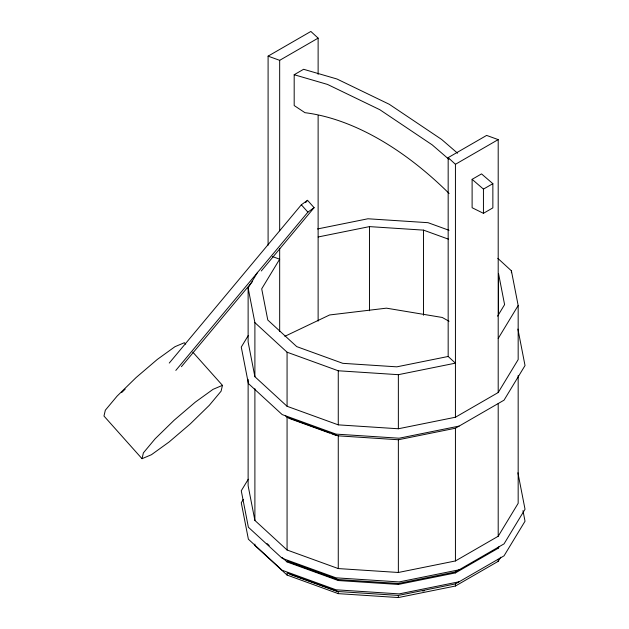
<?xml version="1.0" encoding="UTF-8"?>
<svg xmlns="http://www.w3.org/2000/svg" width="629" height="629" viewBox="0 0 629 629"><rect width="100%" height="100%" fill="white"/><g stroke="black" fill="none" stroke-linecap="round" stroke-linejoin="round"><path stroke-width="0.94" d="M185.681 344.149L184.391 342.703L174.972 346.689L157.305 359.434L136.123 377.526L117.096 396.113L105.326 410.21L103.974 416.044L142.028 458.698L143.388 452.864L155.151 438.767L174.178 420.18L195.367 402.088L213.034 389.343L222.454 385.357L192.781 352.098M222.454 385.357L221.094 391.191L209.331 405.288L190.304 423.875L169.122 441.967L151.447 454.712L142.028 458.698M497.814 258.338L511.401 270.816L518.17 305.513L518.17 359.591L498.199 392.543L455.435 417.231L398.361 428.766L338.268 424.858L287.068 406.279L254.894 376.716L248.125 342.027L248.125 287.94L257.615 272.294M248.266 335.532L241.269 347.074L248.384 383.525L282.185 414.59L335.988 434.112L399.132 438.216L459.107 426.1M248.266 479.243L241.269 490.785L248.384 527.244L282.185 558.308L335.988 577.823L399.132 581.927L459.107 569.811M243.266 499.457L241.269 502.752L248.384 539.21L282.185 570.267L335.988 589.79L399.132 593.894L459.107 581.778M497.61 316.151L504.592 304.625L498.506 273.418L498.506 314.508M498.199 338.465L518.17 305.513M248.125 379.366L248.125 485.737L254.894 520.435L287.068 549.998L338.268 568.569L398.361 572.476L455.435 560.95L498.199 536.262L518.17 503.31L518.17 375.458M282.059 557.365L287.068 561.956L338.268 580.536L398.361 584.443L455.435 572.909L498.199 548.229L499.198 546.577M254.894 544.093L254.894 545.508L287.068 575.063L338.268 593.642L398.361 597.55L455.435 586.016L498.199 561.335L500.692 557.215M169.264 363.059L301.338 204.795L307.542 200.313L314.107 207.664L261.279 270.973M305.655 202.577L307.542 200.313M175.821 370.41L307.903 212.146L314.107 207.664M181.404 366.691L252.473 281.525M121.712 392.512L125.163 389.147M268.096 245.192L268.096 56.138L310.86 31.45L318.125 38.133L318.125 74.371M268.096 56.138L279.669 60.337L318.125 38.133M449.122 193.488A290.637 167.801 60 0 0 304.963 112.685L294.183 105.554L294.183 74.725L303.603 69.284L336.94 78.995L389.272 104.288L441.605 139.426L457.582 153.217M248.125 287.94L254.894 322.638L287.068 352.201L338.268 370.772L398.361 374.68L455.435 363.153L448.17 356.47L448.17 157.62L486.626 135.416L498.199 139.614L498.199 392.543M455.435 417.231L455.435 164.295L498.199 139.614M472.112 179.328L481.531 173.895L492.861 183.676L492.861 207.877L483.442 213.317L472.112 207.727L472.112 179.328L483.442 189.109L483.442 213.317M483.442 189.109L492.861 183.676M285.637 415.95L287.068 417.271L338.268 435.842L398.361 439.75L455.435 428.223L504.041 400.162L525.026 365.535L517.911 329.077M287.068 561.956L287.068 560.982L338.268 579.553L398.361 583.468L455.435 571.934L504.041 543.873L525.026 509.246L517.911 472.788M287.068 575.063L287.068 572.948L338.268 591.519L398.361 595.427L455.435 583.901L504.041 555.839L525.026 521.213L522.966 510.662M284.858 336.311L329.62 314.964L386.458 308.163L442.234 317.464L449.059 321.262M317.519 228.956L367.934 218.774L428.027 222.682L449.051 230.308M318.125 236.984L369.467 226.613L423.514 230.128L448.383 239.146M448.17 356.47L396.828 366.841L342.781 363.326L296.731 346.618L267.789 320.027L261.703 288.829L279.669 259.187L272.546 256.601M422.719 591.04L424.622 590.655M294.183 74.725L327.52 84.435L379.853 109.729L432.186 144.859L448.886 159.286M288.955 418.301L330.021 433.2M331.845 433.861L336.413 435.52M289.867 562.342L337.325 579.561M289.867 574.308L337.325 591.527M448.17 157.62L455.435 164.295M267.05 543.566L269.196 545.54M301.338 204.795L307.903 212.146M511.401 270.816L511.401 272.75M498.199 403.535L498.199 536.262M498.199 547.246L498.199 548.229M498.199 559.212L498.199 561.335M455.435 428.223L455.435 560.95M455.435 571.934L455.435 572.909M455.435 583.901L455.435 586.016M423.514 230.128L423.514 315.231M398.361 374.68L398.361 428.766M398.361 439.75L398.361 572.476M398.361 583.468L398.361 584.443M398.361 595.427L398.361 597.55M369.467 226.613L369.467 310.742M338.268 370.772L338.268 424.858M338.268 435.842L338.268 568.569M338.268 579.553L338.268 580.536M338.268 591.519L338.268 593.642M318.125 115.516L318.125 321.112M287.068 352.201L287.068 406.279M287.068 417.271L287.068 549.998M279.669 60.337L279.669 230.78M279.669 248.408L279.669 331.577M254.894 322.638L254.894 376.716M254.894 388.683L254.894 520.435"/></g></svg>
